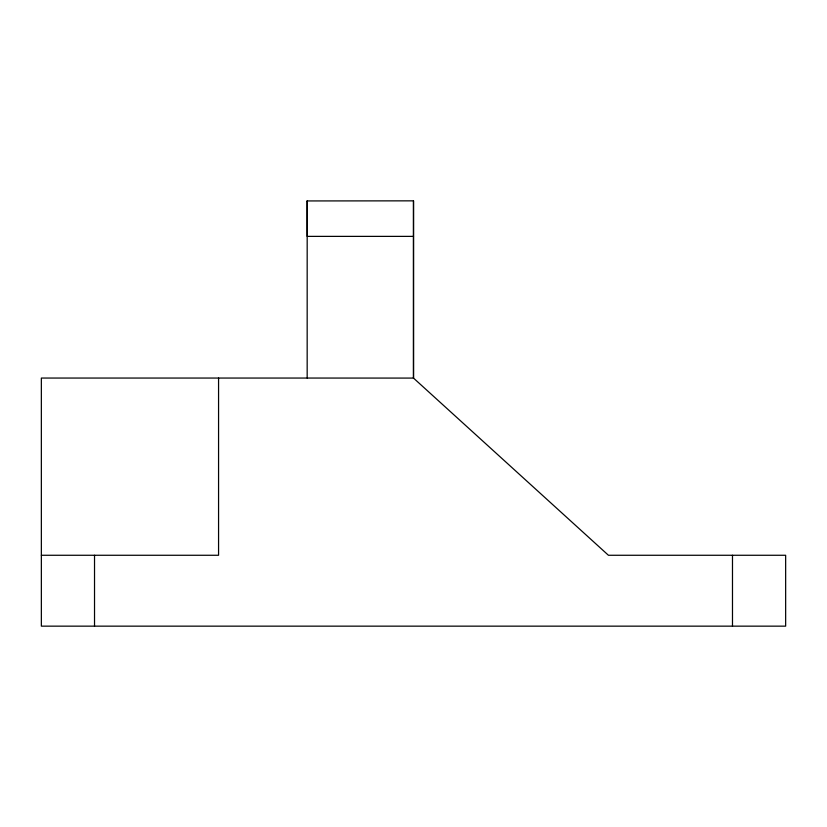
<?xml version="1.0" encoding="UTF-8"?>
<svg xmlns="http://www.w3.org/2000/svg" width="827" height="827" viewBox="0 0 827 827"><rect width="100%" height="100%" fill="white"/><g stroke="black" fill="none" stroke-linecap="round" stroke-linejoin="round"><path stroke-width="1.24" d="M307.168 378.053L413.5 378.084L608.434 555.268L785.65 555.268L785.65 626.153L41.36 626.153L41.35 378.053L307.168 378.053L307.179 200.847L307.179 236.377L413.5 236.377M413.5 200.847L413.5 378.063L413.5 200.847L307.179 200.94M41.36 555.268L218.566 555.268L218.566 378.053M732.484 555.268L732.484 626.153M94.526 555.268L94.526 626.153"/></g></svg>
